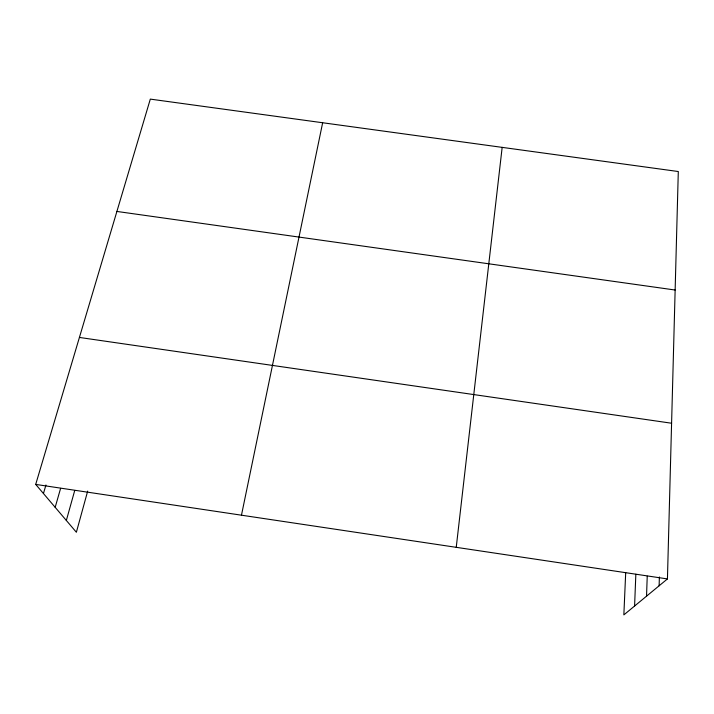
<?xml version="1.0" encoding="UTF-8"?>
<svg xmlns="http://www.w3.org/2000/svg" width="714" height="714" viewBox="0 0 714 714"><rect width="100%" height="100%" fill="white"/><g stroke="black" fill="none" stroke-linecap="round" stroke-linejoin="round"><path stroke-width="1.07" d="M625.696 572.69L623.849 614.888L667.438 578.929L678.3 171.53L150.315 99.112L35.7 484.404L76.371 532.26L87.679 491.089M659.12 585.801L659.379 576.966M646.536 596.172L647.232 576.162M634.585 606.034L635.844 574.217M456.237 547.335L502.165 147.37M241.466 515.196L322.657 122.746M66.34 520.452L74.684 490.643M55.174 507.324L60.601 488.376M43.447 493.526L45.946 485.002M116.9 211.442L675.141 290.027M79.415 337.445L671.588 423.232M35.7 484.404L667.438 578.929"/></g></svg>
